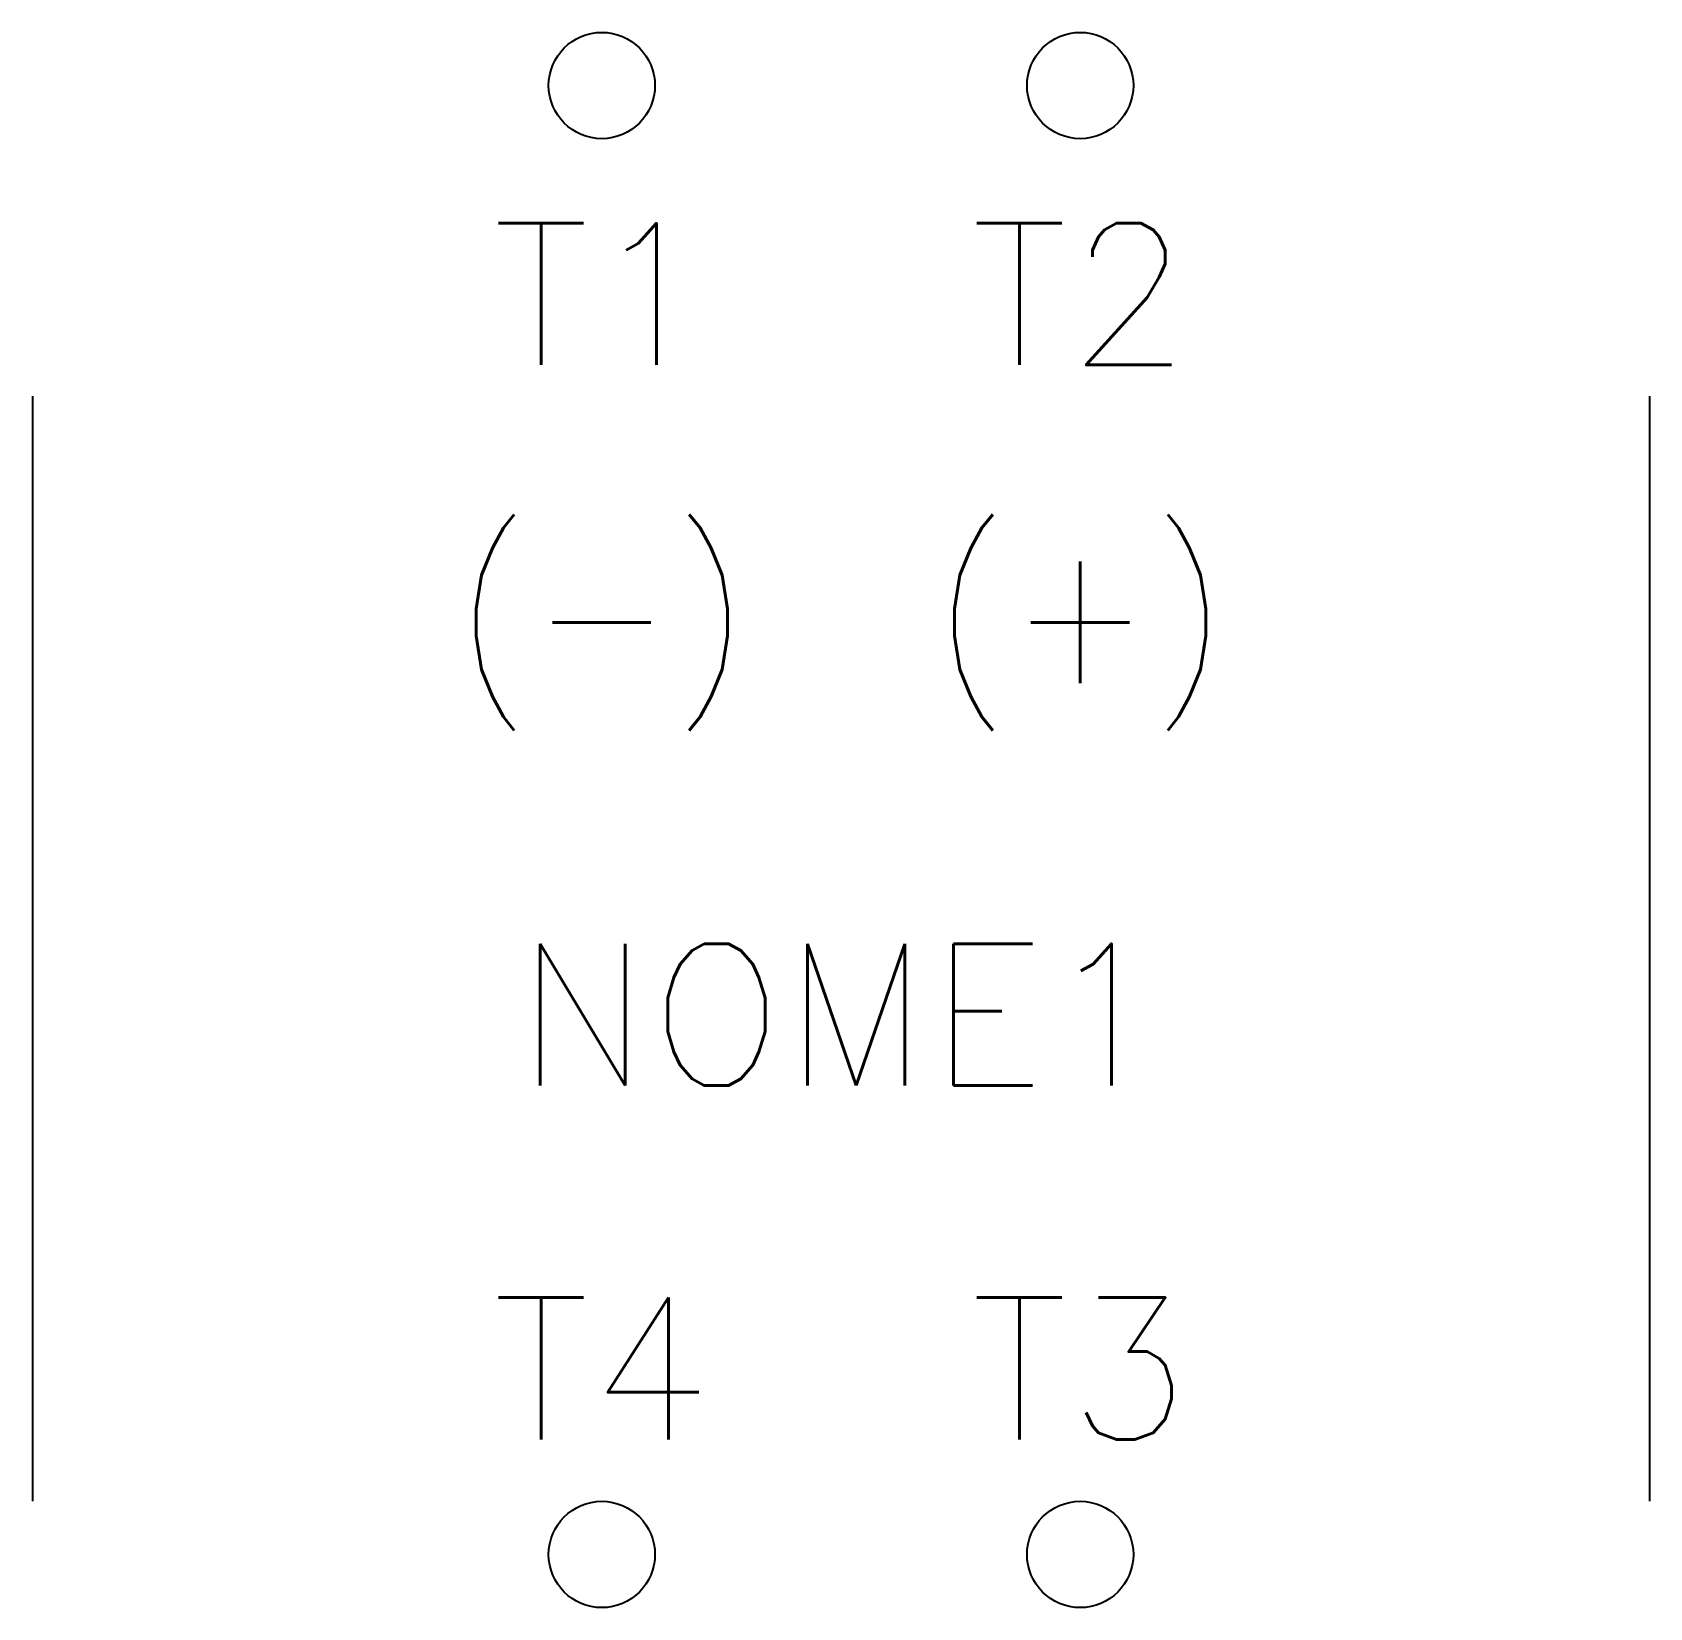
# Model space of a CAD drawing. Header units: millimetres. Extents: x 2231.7 to 2254.5, y 1188 to 1210.2.
import ezdxf
from ezdxf.enums import TextEntityAlignment as Align

# ---------------------------------------------------------------- set-up
doc = ezdxf.new("R2010")
doc.units = ezdxf.units.MM
doc.styles.add('ROMANS', font='romans', dxfattribs={"height": 0.2})

msp = doc.modelspace()

# ---------------------------------------------------------------- linework, layer by layer
at = {"color": 0, "ltscale": 5}
for p, q in [((2231.71, 1205.072), (2231.71, 1189.482)), ((2254.528, 1205.072), (2254.528, 1189.482))]:
    msp.add_line(p, q, dxfattribs=at)
at = {"color": 0}
for centre in [(2239.744, 1209.455), (2246.494, 1209.455), (2239.744, 1188.732), (2246.494, 1188.732)]:
    msp.add_circle(centre, 0.75, dxfattribs=at)

# ---------------------------------------------------------------- texts
at = {"linetype": 'Continuous', "style": 'ROMANS', "width": 0.9}
for s, p in [('(-)', (2239.744, 1202.024)), ('(+)', (2246.494, 1202.024))]:
    msp.add_text(s, height=2, dxfattribs=at).set_placement(p, align=Align.MIDDLE_CENTER)
at = {"lineweight": 5, "style": 'ROMANS', "flags": 4}
for tag, text, p in [('T1', 'T1', (2239.744, 1206.513)), ('T2', 'T2', (2246.494, 1206.513)), ('T4', 'T4', (2239.744, 1191.355)), ('T3', 'T3', (2246.494, 1191.355))]:
    msp.add_attdef(tag, text=text, height=2, dxfattribs=at).set_placement(p, align=Align.MIDDLE_CENTER)
at = {"lineweight": -3, "style": 'ROMANS'}
msp.add_attdef('NOME1', text='', height=2, dxfattribs=at).set_placement((2243.119, 1196.347), align=Align.MIDDLE_CENTER)

doc.saveas('drawing.dxf')
